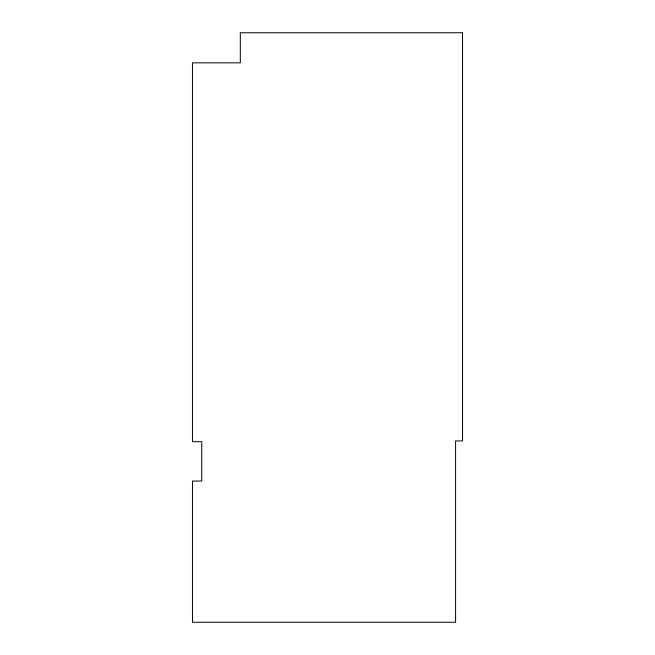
<?xml version="1.0" encoding="UTF-8"?>
<svg xmlns="http://www.w3.org/2000/svg" width="655" height="655" viewBox="0 0 655 655"><rect width="100%" height="100%" fill="white"/><g stroke="black" fill="none" stroke-linecap="round" stroke-linejoin="round"><path stroke-width="0.98" d="M462.528 32.75L240.311 32.75L240.311 62.839L192.472 62.839L192.472 441.699L201.732 441.699L201.732 481.048L192.472 481.048L192.472 622.25L455.585 622.25L455.585 440.921L462.528 440.921L462.528 32.75"/></g></svg>
